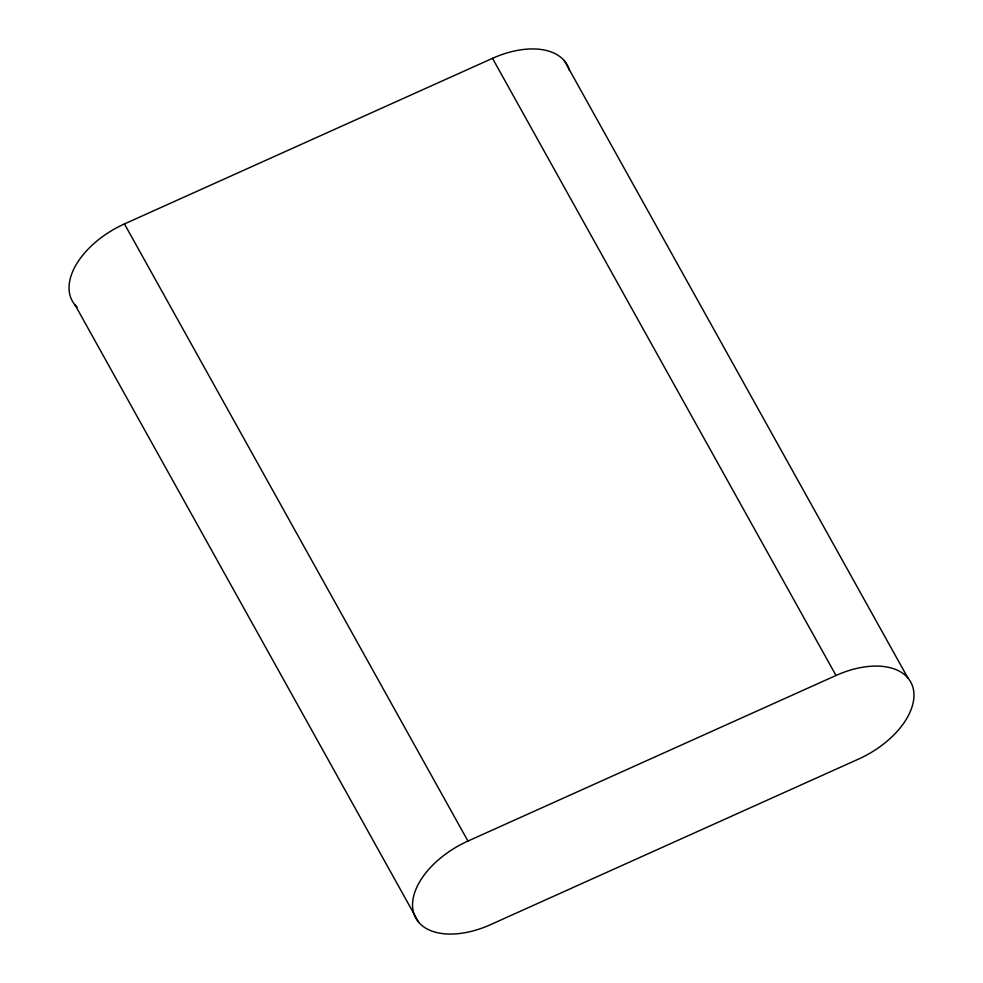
<?xml version="1.0" encoding="UTF-8"?>
<svg xmlns="http://www.w3.org/2000/svg" width="983" height="983" viewBox="0 0 983 983"><rect width="100%" height="100%" fill="white"/><g stroke="black" fill="none" stroke-linecap="round" stroke-linejoin="round"><path stroke-width="1.47" d="M77.092 307.151A72.57 42.453 -29.1 0 1 124.448 223.927L492.508 58.329A72.57 42.453 -29.1 0 1 569.501 70.567M467.945 841.067L836.005 675.481A72.57 42.453 -29.1 0 1 913.01 687.707A72.57 42.453 -29.1 0 1 858.552 759.073L490.492 924.671A72.57 42.453 -29.1 0 1 413.499 912.433A72.57 42.453 -29.1 0 1 467.945 841.067L124.448 223.927M564.353 60.749L907.85 677.901M492.508 58.329L836.005 675.481M75.15 305.099L418.647 922.251"/></g></svg>
